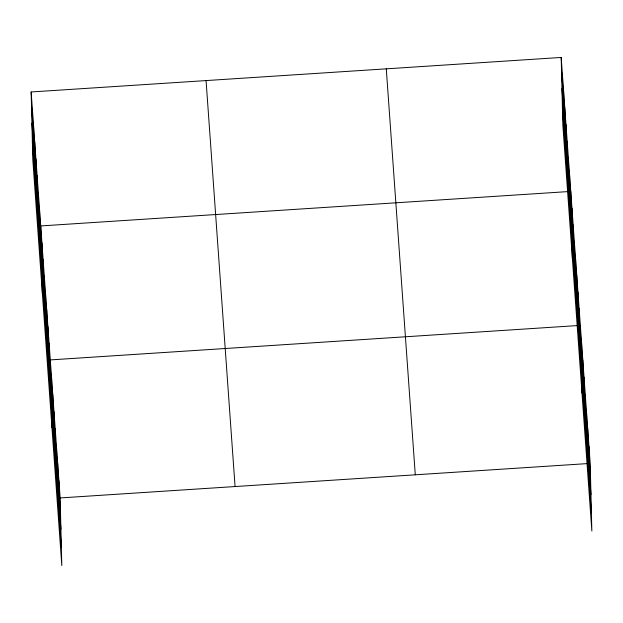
<?xml version="1.0" encoding="UTF-8"?>
<svg xmlns="http://www.w3.org/2000/svg" width="623" height="623" viewBox="0 0 623 623"><rect width="100%" height="100%" fill="white"/><g stroke="black" fill="none" stroke-linecap="round" stroke-linejoin="round"><path stroke-width="0.93" d="M31.15 91.97L60.158 497.941L61.809 565.552L32.801 159.581L31.15 91.97L561.191 57.448L590.199 463.419L591.85 531.03L562.842 125.059L561.191 57.448M567.989 191.596L40.721 225.939L42.372 293.55M577.56 325.572L50.292 359.907L51.943 427.526M60.158 497.941L587.419 463.598M561.518 70.742L590.526 476.712M561.954 88.668L590.962 494.639M562.405 107.133L591.414 513.111M386.276 68.842L415.284 474.812M206.065 80.577L235.066 486.547M31.477 105.264L60.478 511.234M31.913 123.19L60.922 529.161M32.365 141.655L61.373 547.625M588.969 446.169L589.288 459.463M587.73 428.912L588.057 442.205M586.5 411.655L586.827 424.948M585.27 394.406L585.589 407.699M584.031 377.149L584.358 390.442M582.801 359.899L583.128 373.193M581.571 342.642L581.89 355.935M580.332 325.385L581.991 393.004M579.141 308.642L579.468 321.935M577.942 291.899L578.269 305.192M576.75 275.148L577.069 288.441M575.551 258.405L575.878 271.698M574.351 241.654L574.679 254.955M573.16 224.911L573.479 238.204M571.961 208.168L572.288 221.461M570.761 191.417L572.412 259.028M569.57 174.674L569.889 187.967M568.371 157.923L568.698 171.216M567.171 141.18L567.498 154.473M565.98 124.436L566.299 137.73M564.781 107.686L565.108 120.979M563.581 90.942L563.908 104.236M562.39 74.192L562.717 87.485M58.92 480.683L59.247 493.977M57.69 463.434L58.017 476.727M56.459 446.177L56.779 459.47M55.221 428.928L55.548 442.221M53.991 411.671L54.318 424.964M52.76 394.414L53.087 407.715M51.53 377.164L51.849 390.457M49.1 343.164L49.419 356.457M47.901 326.413L48.228 339.714M46.702 309.67L47.029 322.963M45.51 292.927L45.829 306.22M44.311 276.176L44.638 289.469M43.112 259.433L43.439 272.726M41.92 242.682L42.239 255.975M39.522 209.196L39.849 222.489M38.33 192.445L38.657 205.738M37.131 175.702L37.458 188.995M35.939 158.951L36.259 172.244M34.74 142.208L35.067 155.501M33.541 125.457L33.868 138.758M32.349 108.713L32.669 122.007"/></g></svg>
